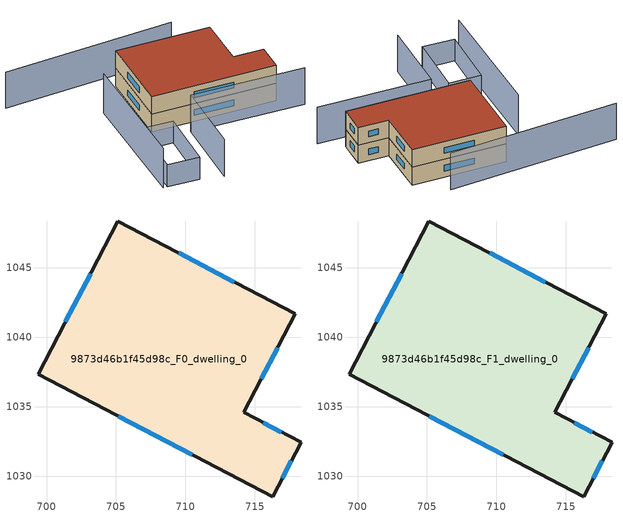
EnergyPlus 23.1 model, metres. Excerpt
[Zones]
9873d46b1f45d98c_F0_dwelling_0
 floor ground (EU_floor_Construction): 717.91,1041.7 714.2,1034.59 718.33,1032.44 716.28,1028.51 699.38,1037.32 705.14,1048.36 z0
 wall outside (EU_wall_Construction): 714.2,1034.59 717.91,1041.7 705.14,1048.36 699.38,1037.32 716.28,1028.51 718.33,1032.44 714.2,1034.59 z0:3
 window (EU_Window_Construction): 715.47,1037.02 716.64,1039.26 / 716.91,1033.17 715.61,1033.85 / 716.98,1029.86 717.62,1031.09 / 705.17,1034.31 710.5,1031.53 / 703.17,1044.58 701.35,1041.1 / 713.54,1043.98 709.51,1046.08 z1.03:1.97
9873d46b1f45d98c_F1_dwelling_0
 floor to 9873d46b1f45d98c_F0_dwelling_0 (EU_floor_Construction): 717.91,1041.7 714.2,1034.59 718.32,1032.44 716.28,1028.51 699.38,1037.32 705.14,1048.36 z3
 wall outside (EU_wall_Construction): 714.2,1034.59 717.91,1041.7 705.14,1048.36 699.38,1037.32 716.28,1028.51 718.33,1032.44 714.2,1034.59 z3:6
 window (EU_Window_Construction): 715.47,1037.02 716.64,1039.26 / 716.91,1033.17 715.61,1033.85 / 716.98,1029.86 717.62,1031.09 / 705.17,1034.31 710.5,1031.53 / 703.17,1044.58 701.35,1041.1 / 713.54,1043.98 709.51,1046.08 z4.03:4.97
 roof outside (EU_roof_Construction): 716.28,1028.51 718.33,1032.44 714.2,1034.59 717.91,1041.7 705.14,1048.36 699.38,1037.32 z6
shading: 697.19,1022.55 702.8,1033.07 / 702.8,1033.07 718.16,1024.88 z0:6.2; 690.1,1027.13 694.82,1035.67 / 694.82,1035.67 699.15,1033.27 / 699.15,1033.27 694.43,1024.74 / 694.43,1024.74 690.1,1027.13 z0:3.7; 698.83,1045.45 689.57,1027.43 z0:6.7; 715.4,1046.58 691.26,1056.9 z0:6.1
[Building]
EU S2 Campaign: North Axis=0; Terrain=City; Solar Distribution=FullExterior
[Site:Location]
Cape.Town.Intl.AP: Latitude=-33.965; Longitude=18.602; Time Zone=2; Elevation=46
[SizingPeriod:WeatherFileDays]
AnnualSizingPeriod: Begin Month=1; Begin Day of Month=1; End Month=12; End Day of Month=31; Day of Week for Start Day=Monday; Use Weather File Daylight Saving Period=No; Use Weather File Rain and Snow Indicators=No
[MATERIAL]
EU_InternalMass_Material: Roughness=MediumRough; Thickness=0.1; Conductivity=1; Density=1800; Specific Heat=900; Thermal Absorptance=0.9; Solar Absorptance=0.7; Visible Absorptance=0.7
[MATERIAL:NOMASS] Roughness=MediumRough; Thermal Absorptance=0.9; Solar Absorptance=0.7; Visible Absorptance=0.7
Name | Thermal Resistance
EU_wall_NoMass | 0.493876
EU_roof_NoMass | 0.449382
EU_floor_NoMass | 1.25
[WINDOWMATERIAL:SIMPLEGLAZINGSYSTEM]
EU_Window_SimpleGlazing: UFactor=4.4; Solar Heat Gain Coefficient=0.85; Visible Transmittance=0.85
[CONSTRUCTION]
EU_wall_Construction: EU_wall_NoMass
EU_roof_Construction: EU_roof_NoMass
EU_floor_Construction: EU_floor_NoMass
EU_Window_Construction: EU_Window_SimpleGlazing
EU_InternalMass_Construction: EU_InternalMass_Material
[ZONE] Type=1; Multiplier=1; Ceiling Height=autocalculate; Volume=599.405; Floor Area=autocalculate; Part of Total Floor Area=Yes
9873d46b1f45d98c_F0_dwelling_0; 9873d46b1f45d98c_F1_dwelling_0
[INTERNALMASS] Construction=EU_InternalMass_Construction; Surface Area=199.802
Name | Zone or ZoneList
9873d46b1f45d98c_F0_dwelling_0_EU_InternalMass | 9873d46b1f45d98c_F0_dwelling_0
9873d46b1f45d98c_F1_dwelling_0_EU_InternalMass | 9873d46b1f45d98c_F1_dwelling_0
[OTHEREQUIPMENT] Fuel Type=Electricity; Design Level Calculation Method=Watts/Area; Power per Zone Floor Area=1; Fraction Latent=0; Fraction Radiant=0; Fraction Lost=0; Carbon Dioxide Generation Rate=0; EndUse Subcategory=EU_Step8_InternalGains
Name | Zone or ZoneList or Space or SpaceList | Schedule
EU_Step8_InternalGain_9873d46b1f45d98c_F0_dwelling_0_f000 | 9873d46b1f45d98c_F0_dwelling_0 | EU_Step8_GainSchedule_9873d46b1f45d98c_F0_dwelling_0_f000
EU_Step8_InternalGain_9873d46b1f45d98c_F1_dwelling_0_f000 | 9873d46b1f45d98c_F1_dwelling_0 | EU_Step8_GainSchedule_9873d46b1f45d98c_F1_dwelling_0_f000
[ZONEVENTILATION:DESIGNFLOWRATE] Schedule=EU_AlwaysOn; Design Flow Rate Calculation Method=AirChanges/Hour; Air Changes per Hour=0.64; Ventilation Type=Natural; Fan Pressure Rise=0; Fan Total Efficiency=1; Constant Term Coefficient=1; Temperature Term Coefficient=0; Velocity Term Coefficient=0; Velocity Squared Term Coefficient=0; Minimum Indoor Temperature=-100; Maximum Indoor Temperature=100; Delta Temperature=-100; Minimum Outdoor Temperature=-100; Maximum Outdoor Temperature=100; Maximum Wind Speed=40
Name | Zone or ZoneList or Space or SpaceList
EU_ConstantAir_9873d46b1f45d98c_F0_dwelling_0 | 9873d46b1f45d98c_F0_dwelling_0
EU_ConstantAir_9873d46b1f45d98c_F1_dwelling_0 | 9873d46b1f45d98c_F1_dwelling_0
[HVACTEMPLATE:THERMOSTAT] Constant Heating Setpoint=20; Constant Cooling Setpoint=50
EU_HeatOnly_9873d46b1f45d98c_F0_dwelling_0; EU_HeatOnly_9873d46b1f45d98c_F1_dwelling_0
[HVACTEMPLATE:ZONE:IDEALLOADSAIRSYSTEM] System Availability Schedule=EU_AlwaysOn; Maximum Heating Supply Air Temperature=50; Minimum Cooling Supply Air Temperature=13; Maximum Heating Supply Air Humidity Ratio=0.0156; Minimum Cooling Supply Air Humidity Ratio=0.0077; Heating Limit=NoLimit; Cooling Limit=NoLimit; Heating Availability Schedule=EU_AlwaysOn; Cooling Availability Schedule=EU_CoolingOff; Dehumidification Control Type=ConstantSensibleHeatRatio; Cooling Sensible Heat Ratio=0.7; Dehumidification Setpoint=60; Humidification Control Type=None; Humidification Setpoint=30; Outdoor Air Method=None; Outdoor Air Flow Rate per Person=0.00944; Outdoor Air Flow Rate per Zone Floor Area=0; Outdoor Air Flow Rate per Zone=0; Demand Controlled Ventilation Type=None; Outdoor Air Economizer Type=NoEconomizer; Heat Recovery Type=None; Sensible Heat Recovery Effectiveness=0.7; Latent Heat Recovery Effectiveness=0.65
Name | Template Thermostat
9873d46b1f45d98c_F0_dwelling_0 | EU_HeatOnly_9873d46b1f45d98c_F0_dwelling_0
9873d46b1f45d98c_F1_dwelling_0 | EU_HeatOnly_9873d46b1f45d98c_F1_dwelling_0
[SIZING:ZONE] Zone Cooling Design Supply Air Temperature Input Method=SupplyAirTemperature; Zone Cooling Design Supply Air Temperature=13; Zone Heating Design Supply Air Temperature Input Method=SupplyAirTemperature; Zone Heating Design Supply Air Temperature=50; Zone Cooling Design Supply Air Humidity Ratio=0.008; Zone Heating Design Supply Air Humidity Ratio=0.008; Cooling Design Air Flow Method=DesignDay; Cooling Design Air Flow Rate=0; Cooling Minimum Air Flow per Zone Floor Area=0.000762; Cooling Minimum Air Flow=0; Cooling Minimum Air Flow Fraction=0.2; Heating Design Air Flow Method=DesignDay; Heating Design Air Flow Rate=0; Heating Maximum Air Flow per Zone Floor Area=0.002032; Heating Maximum Air Flow=0.141576; Heating Maximum Air Flow Fraction=0.3; Account for Dedicated Outdoor Air System=No; Dedicated Outdoor Air System Control Strategy=NeutralSupplyAir; Dedicated Outdoor Air Low Setpoint Temperature for Design=autosize; Dedicated Outdoor Air High Setpoint Temperature for Design=autosize; Zone Load Sizing Method=Sensible Load Only No Latent Load; Zone Latent Cooling Design Supply Air Humidity Ratio Input Method=HumidityRatioDifference; Zone Cooling Design Supply Air Humidity Ratio Difference=0.005; Zone Latent Heating Design Supply Air Humidity Ratio Input Method=HumidityRatioDifference; Zone Humidification Design Supply Air Humidity Ratio Difference=0.005
9873d46b1f45d98c_F0_dwelling_0; 9873d46b1f45d98c_F1_dwelling_0
[SCHEDULE:CONSTANT]
Name | Hourly Value
EU_AlwaysOn | 1
EU_CoolingOff | 0
[SCHEDULE:FILE] Column Number=1; Rows to Skip at Top=0; Number of Hours of Data=8760; Column Separator=Comma; Interpolate to Timestep=No; Minutes per Item=60; Adjust Schedule for Daylight Savings=Yes
Name | File
EU_Step8_GainSchedule_9873d46b1f45d98c_F0_dwelling_0_f000 | ../../schedules/9873d46b1f45d98c/9873d46b1f45d98c_F0_dwelling_0_f000_gain.csv
EU_Step8_GainSchedule_9873d46b1f45d98c_F1_dwelling_0_f000 | ../../schedules/9873d46b1f45d98c/9873d46b1f45d98c_F1_dwelling_0_f000_gain.csv
